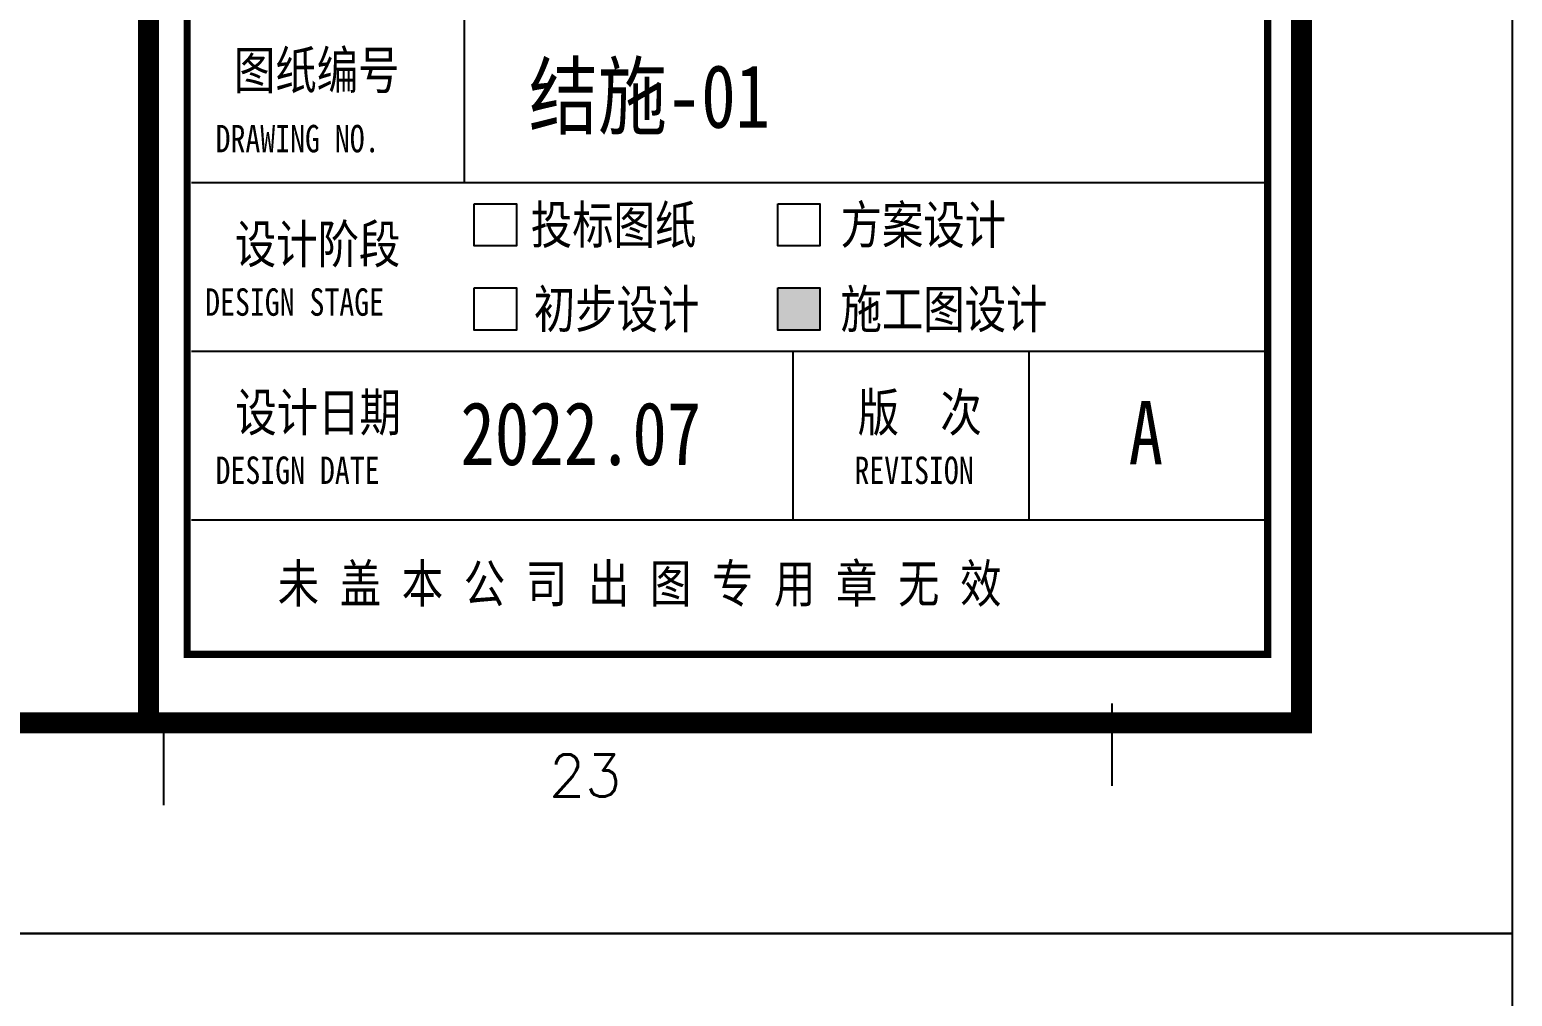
# Model space of a CAD drawing. Header units: inches. Extents: x 18712 to 314639, y 0 to 420500.
# Drawn here: x 130576 to 137612, y 336102 to 340689 of the extents above; entities that cross this region are included whole.
import ezdxf
from ezdxf.enums import TextEntityAlignment as Align

# ---------------------------------------------------------------- set-up
doc = ezdxf.new("R2010")
doc.units = ezdxf.units.IN
doc.header["$LTSCALE"] = 1000
doc.header["$MEASUREMENT"] = 0
doc.layers.get('0').update_dxf_attribs({"true_color": 0xffffff})
for name, color, linetype, true_color in [('TK', 7, 'Continuous', 0xffffff), ('TK-TEXT', 4, 'Continuous', 0x00ffff), ('ZG-图号', 2, 'Continuous', 0xffff00), ('ZG-图框层', 4, 'Continuous', 0x00ffff)]:
    doc.layers.add(name, color=color, linetype=linetype, true_color=true_color)
doc.styles.add('-宋体', font='simsun.ttc', dxfattribs={"height": 0.2, "bigfont": 'gbcbig.shx'})
doc.styles.add('ISOCP', font='txt.shx', dxfattribs={"height": 0.2, "bigfont": 'gbcbig.shx'})

# ---------------------------------------------------------------- blocks, each defined once
blk = doc.blocks.new('DAnoyomous21901')
at = {"layer": 'TK', "style": '-宋体', "width": 0.8}
for s, height, p in [('图纸编号', 180, (131545.8, 340406.6)), ('DRAWING NO.', 129.996, (131458.8, 340106.6))]:
    blk.add_text(s, height=height, dxfattribs=at).set_placement(p)
blk = doc.blocks.new('DAnoyomous21904')
at = {"layer": 'TK', "style": '-宋体', "width": 0.8}
for s, height, p in [('设计阶段', 180, (131549.8, 339581.1)), ('DESIGN STAGE', 129.996, (131409.3, 339331.1))]:
    blk.add_text(s, height=height, dxfattribs=at).set_placement(p)
blk = doc.blocks.new('DAnoyomous21907')
at = {"layer": 'TK', "style": '-宋体', "width": 0.8}
for s, height, p in [('设计日期', 180, (131552.6, 338783.1)), ('DESIGN DATE', 130.027, (131458.7, 338533.1))]:
    blk.add_text(s, height=height, dxfattribs=at).set_placement(p)
blk = doc.blocks.new('DAnoyomous21913')
at = {"layer": 'TK', "style": '-宋体', "width": 0.8}
for s, height, p in [('版  次', 180, (134505.7, 338782.6)), ('REVISION', 130, (134490.3, 338532.7))]:
    blk.add_text(s, height=height, dxfattribs=at).set_placement(p)

msp = doc.modelspace()

# ---------------------------------------------------------------- hatches: boundary and pattern name
msp.add_hatch(color=256).paths.add_polyline_path([(134126.8, 339459.4), (134126.8, 339259.4), (134326.8, 339259.4), (134326.8, 339459.4)], flags=0)

# ---------------------------------------------------------------- linework, layer by layer
at = {"layer": 'TK', "lineweight": -3}
for p, q in [((132638.7, 341562.8), (132638.7, 339962.8)), ((131343.9, 339962.8), (136450.9, 339962.8)), ((131543.9, 339962.8), (136450.9, 339962.8)), ((131543.9, 339962.8), (136450.9, 339962.8)), ((131543.9, 339962.8), (136450.9, 339962.8)), ((131543.9, 339962.8), (136450.9, 339962.8)), ((131343.9, 339162.8), (136450.9, 339162.8)), ((131543.9, 339162.8), (136450.9, 339162.8)), ((134198, 339162.8), (134198, 338362.8)), ((135317.1, 339162.8), (135317.1, 338362.8)), ((131343.9, 338362.8), (136450.9, 338362.8)), ((131543.9, 338362.8), (135543.9, 338362.8)), ((135712.2, 337491.3), (135712.2, 337100)), ((131212.2, 337400), (131212.2, 337008.7))]:
    msp.add_line(p, q, dxfattribs=at)
for points in [[(18712.2, 420500), (18712.2, 336400), (137612.2, 336400), (137612.2, 420500)], [(132686.5, 339862.8), (132886.5, 339862.8), (132886.5, 339662.8), (132686.5, 339662.8)], [(134126.8, 339862.8), (134326.8, 339862.8), (134326.8, 339662.8), (134126.8, 339662.8)], [(132686.5, 339462.8), (132886.5, 339462.8), (132886.5, 339262.8), (132686.5, 339262.8)], [(134126.8, 339462.8), (134326.8, 339462.8), (134326.8, 339262.8), (134126.8, 339262.8)], [(18712.2, 336400), (18712.2, 252300), (137612.2, 252300), (137612.2, 336400)]]:
    msp.add_lwpolyline(points, close=True, dxfattribs=at)
for points, const_width in [([(21212.2, 419500), (21212.2, 337400), (136612.2, 337400), (136612.2, 419500)], 100), ([(131323.9, 354939.8), (136450.9, 354939.8), (136450.9, 337725.3), (131323.9, 337725.3)], 34.7)]:
    msp.add_lwpolyline(points, close=True, dxfattribs=dict(at, const_width=const_width))
at = {"layer": 'TK', "lineweight": -3, "const_width": 100}
msp.add_lwpolyline([(131140.8, 337445.7), (131140.8, 419500)], dxfattribs=at)
at = {"layer": 'TK', "lineweight": -3}
msp.add_lwpolyline([(131140.8, 337445.7), (136612.2, 337445.7), (136612.2, 419500)], dxfattribs=at)
at = {"layer": 'ZG-图框层', "lineweight": -3}
for points in [[(18712.2, 336400), (137612.2, 336400), (137612.2, 420500), (18712.2, 420500)], [(18712.2, 252300), (137612.2, 252300), (137612.2, 336400), (18712.2, 336400)]]:
    msp.add_lwpolyline(points, close=True, dxfattribs=at)
at = {"layer": 'ZG-图框层', "lineweight": -3, "const_width": 100}
msp.add_lwpolyline([(21212.2, 337400), (136612.2, 337400), (136612.2, 419500), (21212.2, 419500)], close=True, dxfattribs=at)

# ---------------------------------------------------------------- block references
at = {"layer": 'TK'}
for name in ['DAnoyomous21901', 'DAnoyomous21904', 'DAnoyomous21907', 'DAnoyomous21913']:
    msp.add_blockref(name, (0, 0), dxfattribs=at)

# ---------------------------------------------------------------- texts
at = {"layer": 'TK', "style": '-宋体', "width": 0.8}
for s, p in [('投标图纸', (133347.4, 339762.8)), ('方案设计  ', (134915.3, 339762.8)), ('初步设计', (133361.8, 339362.8)), ('施工图设计', (134915.3, 339362.8))]:
    msp.add_text(s, height=180, dxfattribs=at).set_placement(p, align=Align.MIDDLE_CENTER)
msp.add_text('未 盖 本 公 司 出 图 专 用 章 无 效', height=180, dxfattribs=at).set_placement((135188, 338060.6), align=Align.MIDDLE_RIGHT)
at = {"layer": 'TK', "style": 'ISOCP'}
msp.add_text('23', height=200, dxfattribs=at).set_placement((133212.2, 337150), align=Align.MIDDLE_CENTER)
at = {"layer": 'TK-TEXT', "style": '-宋体', "width": 0.8}
for tag, p, s in [('2022.07', (132620.4, 338622.6), '2022.07'), ('A', (135791.5, 338626.8), 'A')]:
    msp.add_attdef(tag, p, s, height=300, dxfattribs=at)
at = {"layer": 'ZG-图号', "style": '-宋体', "width": 0.8}
msp.add_attdef('结施-01', (132945.5, 340222.8), '结施-01', height=300, dxfattribs=at)

doc.saveas('drawing.dxf')
